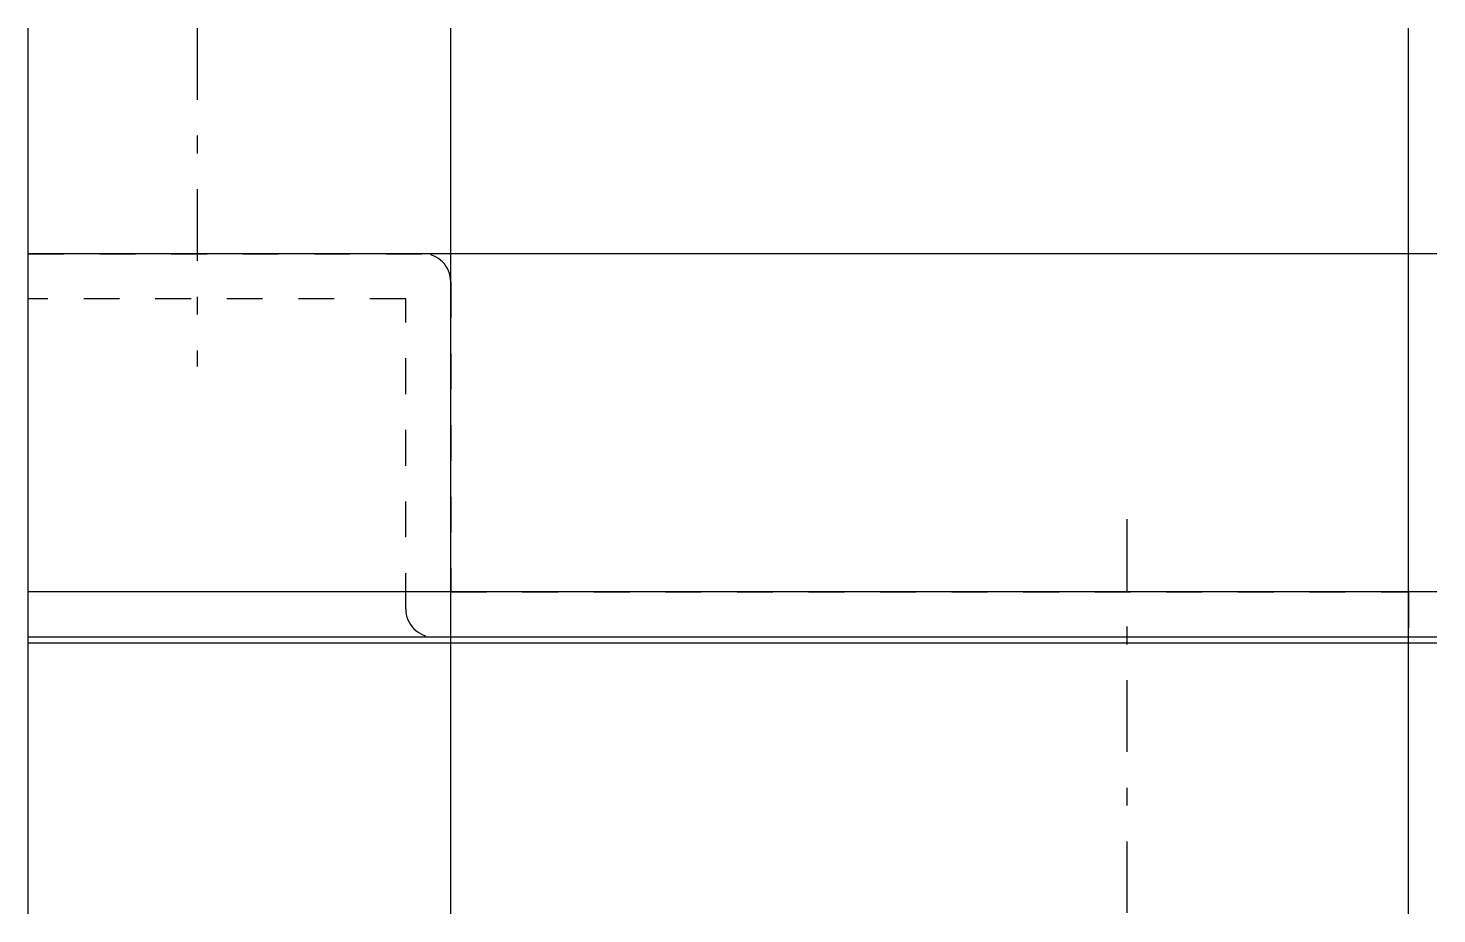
# Model space of a CAD drawing. Extents: x -75 to 175, y -48 to 109.
import ezdxf

# ---------------------------------------------------------------- set-up
doc = ezdxf.new("R2010")
doc.units = 0
doc.linetypes.add('CENTER', pattern=[28.575, 12.7, -6.35, 3.175, -6.35])
doc.linetypes.add('DASHED', pattern=[12.7, 6.35, -6.35])
doc.layers.get('0').update_dxf_attribs({"linetype": 'CONTINUOUS'})

msp = doc.modelspace()

# ---------------------------------------------------------------- linework, layer by layer
at = {"linetype": 'CONTINUOUS'}
for p, q in [((-75, -48.09), (-75, 109)), ((0, -48.09), (0, 109)), ((170, -48.09), (170, 109)), ((175, 69), (-75, 69)), ((175, 9), (-75, 9)), ((175, 1), (-75, 1)), ((-75, 0), (175, 0))]:
    msp.add_line(p, q, dxfattribs=at)
at = {"linetype": 'CENTER'}
for p, q in [((-45, 109), (-45, 49)), ((120, 21.91), (120, -48.09))]:
    msp.add_line(p, q, dxfattribs=at)
at = {"linetype": 'DASHED'}
for p, q in [((-75, 69), (-5, 69)), ((-75, 61), (-75, 69)), ((0, 64), (0, 9)), ((-8, 61), (-75, 61)), ((-8, 6), (-8, 61)), ((0, 9), (170, 9)), ((170, 9), (170, 1)), ((170, 1), (-3, 1))]:
    msp.add_line(p, q, dxfattribs=at)
for centre, start, end in [((-5, 64), 0, 90), ((-3, 6), 180, 270)]:
    msp.add_arc(centre, 5, start, end, dxfattribs=at)

doc.saveas('drawing.dxf')
